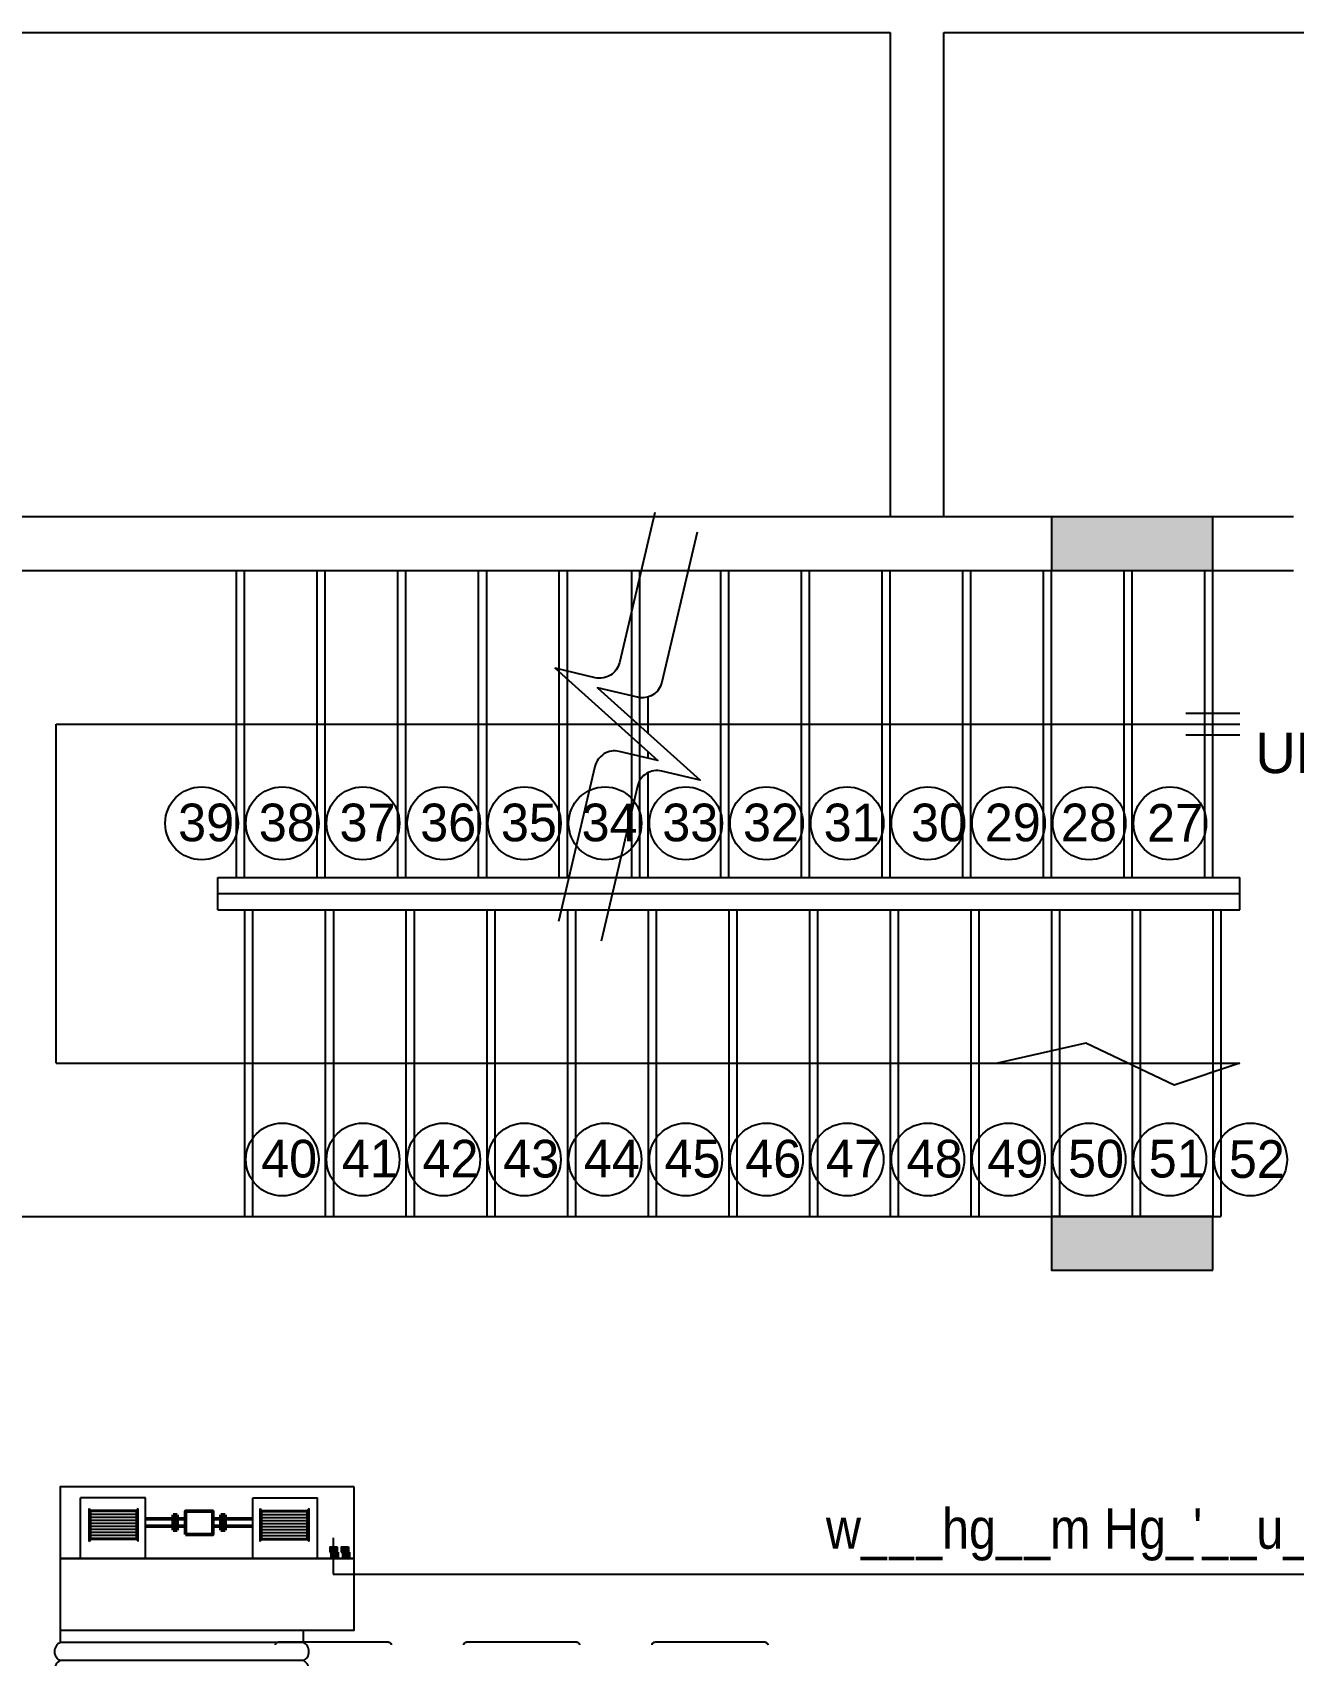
# Model space of a CAD drawing. Header units: metres. Extents: x -658 to -58, y -713 to -118.
# Drawn here: x -101.54 to -96.85, y -196.18 to -190.15 of the extents above; entities that cross this region are included whole.
import ezdxf

# ---------------------------------------------------------------- set-up
doc = ezdxf.new("R2010")
doc.units = ezdxf.units.M
doc.header["$LTSCALE"] = 100
doc.linetypes.add('251$0$HIDDEN', pattern=[0.375, 0.25, -0.125])
for name, color, linetype in [('DCUT', 7, 'Continuous'), ('DIM-in', 5, 'Continuous'), ('DUCT', 4, 'Continuous'), ('FAN-COIL', 7, 'Continuous'), ('plan', 8, 'Continuous'), ('REF-PIPE', 6, 'Continuous')]:
    doc.layers.add(name, color=color, linetype=linetype)
doc.layers.add('Wall', color=7, linetype='Continuous', lineweight=50)
doc.styles.add('Arial', font='arial.ttf', dxfattribs={"height": 0.2})
doc.styles.add('style12', font='xarab.shx')
doc.styles.add('XARAB', font='xarab.shx')

# ---------------------------------------------------------------- blocks, each defined once
blk = doc.blocks.new('Dinner_table_with_dinner_set_and_chairs_18111 - Dinner_table_with_dinner_set_and_chairs_18111-814789-الدور الاول')
for p, q in [((0.265, -0.2182), (0.675, -0.2182)), ((0.965, -0.2182), (1.375, -0.2182)), ((1.665, -0.2182), (2.075, -0.2182))]:
    blk.add_line(p, q)
at = {"flags": 128}
for points in [[(0.265, -0.2182), (0.2646, -0.2182), (0.2642, -0.2181), (0.2638, -0.2181), (0.2634, -0.2181), (0.263, -0.218), (0.2626, -0.2179), (0.2622, -0.2178), (0.2619, -0.2177), (0.2615, -0.2175), (0.2611, -0.2174), (0.2607, -0.2172), (0.2604, -0.2171), (0.26, -0.2169), (0.2597, -0.2167), (0.2594, -0.2164), (0.259, -0.2162), (0.2587, -0.216), (0.2584, -0.2157), (0.2581, -0.2154), (0.2578, -0.2151), (0.2576, -0.2149), (0.2573, -0.2146), (0.257, -0.2142), (0.2568, -0.2139), (0.2566, -0.2136), (0.2564, -0.2132), (0.2562, -0.2129), (0.256, -0.2125), (0.2558, -0.2122), (0.2557, -0.2118), (0.2555, -0.2114), (0.2554, -0.211), (0.2553, -0.2107), (0.2552, -0.2103), (0.2551, -0.2099), (0.2551, -0.2095), (0.255, -0.2091), (0.255, -0.2087), (0.255, -0.2083), (0.255, -0.2082)], [(0.685, -0.2082), (0.685, -0.2086), (0.685, -0.209), (0.6849, -0.2094), (0.6849, -0.2098), (0.6848, -0.2102), (0.6847, -0.2106), (0.6846, -0.2109), (0.6845, -0.2113), (0.6844, -0.2117), (0.6842, -0.2121), (0.684, -0.2124), (0.6839, -0.2128), (0.6837, -0.2131), (0.6835, -0.2135), (0.6833, -0.2138), (0.683, -0.2142), (0.6828, -0.2145), (0.6825, -0.2148), (0.6822, -0.2151), (0.682, -0.2154), (0.6817, -0.2156), (0.6814, -0.2159), (0.6811, -0.2161), (0.6807, -0.2164), (0.6804, -0.2166), (0.6801, -0.2168), (0.6797, -0.217), (0.6794, -0.2172), (0.679, -0.2173), (0.6786, -0.2175), (0.6782, -0.2176), (0.6779, -0.2178), (0.6775, -0.2179), (0.6771, -0.218), (0.6767, -0.218), (0.6763, -0.2181), (0.6759, -0.2181), (0.6755, -0.2182), (0.6751, -0.2182), (0.675, -0.2182)], [(0.965, -0.2182), (0.9646, -0.2182), (0.9642, -0.2181), (0.9638, -0.2181), (0.9634, -0.2181), (0.963, -0.218), (0.9626, -0.2179), (0.9622, -0.2178), (0.9619, -0.2177), (0.9615, -0.2175), (0.9611, -0.2174), (0.9607, -0.2172), (0.9604, -0.2171), (0.96, -0.2169), (0.9597, -0.2167), (0.9594, -0.2164), (0.959, -0.2162), (0.9587, -0.216), (0.9584, -0.2157), (0.9581, -0.2154), (0.9578, -0.2151), (0.9576, -0.2149), (0.9573, -0.2146), (0.957, -0.2142), (0.9568, -0.2139), (0.9566, -0.2136), (0.9564, -0.2132), (0.9562, -0.2129), (0.956, -0.2125), (0.9558, -0.2122), (0.9557, -0.2118), (0.9555, -0.2114), (0.9554, -0.211), (0.9553, -0.2107), (0.9552, -0.2103), (0.9551, -0.2099), (0.9551, -0.2095), (0.955, -0.2091), (0.955, -0.2087), (0.955, -0.2083), (0.955, -0.2082)], [(1.385, -0.2082), (1.385, -0.2086), (1.385, -0.209), (1.3849, -0.2094), (1.3849, -0.2098), (1.3848, -0.2102), (1.3847, -0.2106), (1.3846, -0.2109), (1.3845, -0.2113), (1.3844, -0.2117), (1.3842, -0.2121), (1.384, -0.2124), (1.3839, -0.2128), (1.3837, -0.2131), (1.3835, -0.2135), (1.3833, -0.2138), (1.383, -0.2142), (1.3828, -0.2145), (1.3825, -0.2148), (1.3822, -0.2151), (1.382, -0.2154), (1.3817, -0.2156), (1.3814, -0.2159), (1.3811, -0.2161), (1.3807, -0.2164), (1.3804, -0.2166), (1.3801, -0.2168), (1.3797, -0.217), (1.3794, -0.2172), (1.379, -0.2173), (1.3786, -0.2175), (1.3782, -0.2176), (1.3779, -0.2178), (1.3775, -0.2179), (1.3771, -0.218), (1.3767, -0.218), (1.3763, -0.2181), (1.3759, -0.2181), (1.3755, -0.2182), (1.3751, -0.2182), (1.375, -0.2182)], [(1.665, -0.2182), (1.6646, -0.2182), (1.6642, -0.2181), (1.6638, -0.2181), (1.6634, -0.2181), (1.663, -0.218), (1.6626, -0.2179), (1.6622, -0.2178), (1.6619, -0.2177), (1.6615, -0.2175), (1.6611, -0.2174), (1.6607, -0.2172), (1.6604, -0.2171), (1.66, -0.2169), (1.6597, -0.2167), (1.6594, -0.2164), (1.659, -0.2162), (1.6587, -0.216), (1.6584, -0.2157), (1.6581, -0.2154), (1.6578, -0.2151), (1.6576, -0.2149), (1.6573, -0.2146), (1.657, -0.2142), (1.6568, -0.2139), (1.6566, -0.2136), (1.6564, -0.2132), (1.6562, -0.2129), (1.656, -0.2125), (1.6558, -0.2122), (1.6557, -0.2118), (1.6555, -0.2114), (1.6554, -0.211), (1.6553, -0.2107), (1.6552, -0.2103), (1.6551, -0.2099), (1.6551, -0.2095), (1.655, -0.2091), (1.655, -0.2087), (1.655, -0.2083), (1.655, -0.2082)], [(2.085, -0.2082), (2.085, -0.2086), (2.085, -0.209), (2.0849, -0.2094), (2.0849, -0.2098), (2.0848, -0.2102), (2.0847, -0.2106), (2.0846, -0.2109), (2.0845, -0.2113), (2.0844, -0.2117), (2.0842, -0.2121), (2.084, -0.2124), (2.0839, -0.2128), (2.0837, -0.2131), (2.0835, -0.2135), (2.0833, -0.2138), (2.083, -0.2142), (2.0828, -0.2145), (2.0825, -0.2148), (2.0822, -0.2151), (2.082, -0.2154), (2.0817, -0.2156), (2.0814, -0.2159), (2.0811, -0.2161), (2.0807, -0.2164), (2.0804, -0.2166), (2.0801, -0.2168), (2.0797, -0.217), (2.0794, -0.2172), (2.079, -0.2173), (2.0786, -0.2175), (2.0782, -0.2176), (2.0779, -0.2178), (2.0775, -0.2179), (2.0771, -0.218), (2.0767, -0.218), (2.0763, -0.2181), (2.0759, -0.2181), (2.0755, -0.2182), (2.0751, -0.2182), (2.075, -0.2182)]]:
    blk.add_lwpolyline(points, dxfattribs=at)
blk = doc.blocks.new('RWEFRWEFRWE')
h = blk.add_hatch(color=256)
h.dxf.hatch_style = 1
h.paths.add_polyline_path([(-215.9055, -174.2532), (-215.9055, -174.0532), (-216.5055, -174.0532), (-216.5055, -174.2532)])
h = blk.add_hatch(color=256)
h.dxf.hatch_style = 1
h.paths.add_polyline_path([(-215.9055, -176.8532), (-215.9055, -176.6532), (-216.5055, -176.6532), (-216.5055, -176.8532)])
for points in [[(-215.9055, -174.2532), (-215.9055, -174.0532), (-216.5055, -174.0532), (-216.5055, -174.2532)], [(-215.9055, -176.8532), (-215.9055, -176.6532), (-216.5055, -176.6532), (-216.5055, -176.8532)]]:
    blk.add_lwpolyline(points, close=True)
blk = doc.blocks.new('TF4ETGFR4WETGF')
at = {"ltscale": 0.4}
for p, q in [((-219.5355, -175.3932), (-219.5355, -174.2532)), ((-219.5055, -175.3932), (-219.5055, -174.2532)), ((-219.2355, -175.3932), (-219.2355, -174.2532)), ((-219.2055, -175.3932), (-219.2055, -174.2532)), ((-218.9355, -175.3932), (-218.9355, -174.2532)), ((-218.9055, -175.3932), (-218.9055, -174.2532)), ((-218.6355, -175.3932), (-218.6355, -174.2532)), ((-218.6055, -175.3932), (-218.6055, -174.2532)), ((-218.3355, -175.3932), (-218.3355, -174.2532)), ((-218.3055, -175.3932), (-218.3055, -174.2532)), ((-218.0655, -175.3932), (-218.0655, -174.2532)), ((-217.7355, -175.3932), (-217.7355, -174.2532)), ((-219.5055, -175.5132), (-219.5055, -176.6532)), ((-219.4755, -175.5132), (-219.4755, -176.6532)), ((-219.2055, -175.5132), (-219.2055, -176.6532)), ((-219.1755, -175.5132), (-219.1755, -176.6532)), ((-218.9055, -175.5132), (-218.9055, -176.6532)), ((-218.8755, -175.5132), (-218.8755, -176.6532)), ((-218.6055, -175.5132), (-218.6055, -176.6532)), ((-218.5755, -175.5132), (-218.5755, -176.6532)), ((-218.3055, -175.5132), (-218.3055, -176.6532)), ((-218.2755, -175.5132), (-218.2755, -176.6532)), ((-218.0055, -175.5132), (-218.0055, -176.6532)), ((-217.9755, -175.5132), (-217.9755, -176.6532)), ((-217.7055, -175.5132), (-217.7055, -176.6532)), ((-217.6755, -175.5132), (-217.6755, -176.6532)), ((-217.4055, -175.5132), (-217.4055, -176.6532)), ((-217.3755, -175.5132), (-217.3755, -176.6532)), ((-217.1055, -175.5132), (-217.1055, -176.6532)), ((-217.0755, -175.5132), (-217.0755, -176.6532)), ((-216.8055, -175.5132), (-216.8055, -176.6532)), ((-216.7755, -175.5132), (-216.7755, -176.6532)), ((-216.5055, -175.5132), (-216.5055, -176.6532)), ((-216.4755, -175.5132), (-216.4755, -176.6532)), ((-216.2055, -175.5132), (-216.2055, -176.6532)), ((-216.1755, -175.5132), (-216.1755, -176.6532)), ((-215.9055, -175.5132), (-215.9055, -176.6532)), ((-215.8755, -175.5132), (-215.8755, -176.6532))]:
    blk.add_line(p, q, dxfattribs=at)
for p, q in [((-218.0355, -175.3932), (-218.0355, -174.2532)), ((-217.7055, -175.3932), (-217.7055, -174.2532)), ((-217.4055, -175.3932), (-217.4055, -174.2532)), ((-217.1055, -175.3932), (-217.1055, -174.2532)), ((-216.8055, -175.3932), (-216.8055, -174.2532)), ((-216.5055, -175.3932), (-216.5055, -174.2532)), ((-216.2055, -175.3932), (-216.2055, -174.2532)), ((-215.9055, -175.3932), (-215.9055, -174.2532)), ((-218.3055, -175.3932), (-215.8055, -175.3932)), ((-215.8055, -175.4532), (-215.8055, -175.3932)), ((-218.3139, -175.4532), (-215.8055, -175.4532))]:
    blk.add_line(p, q)
at = {"ltscale": 0.0004}
for p, q in [((-219.6055, -175.3932), (-218.2998, -175.3932)), ((-219.6055, -175.4532), (-219.6055, -175.3932)), ((-219.6055, -175.4532), (-218.3139, -175.4532)), ((-219.6055, -175.5132), (-219.6055, -175.4532)), ((-215.8055, -175.5132), (-215.8055, -175.4532)), ((-219.6055, -175.5132), (-215.8055, -175.5132))]:
    blk.add_line(p, q, dxfattribs=at)
blk = doc.blocks.new('A$Cb06f5615')
at = {"layer": 'plan'}
for p, q in [((-41.6028, 21.1095), (-28.9035, 21.1095)), ((-28.9035, 21.1095), (-28.9035, 19.3095)), ((-28.7035, 21.1095), (-11.1028, 21.1095)), ((-28.7035, 19.3095), (-28.7035, 21.1095)), ((-27.4035, 19.3095), (-33.5035, 19.3095)), ((-32.6035, 19.1095), (-27.4035, 19.1095)), ((-29.8035, 18.5052), (-29.8035, 18.64)), ((-27.8035, 18.5794), (-27.6035, 18.5794)), ((-32.0035, 17.2795), (-32.0035, 18.5395)), ((-32.0035, 18.5395), (-27.6035, 18.5395)), ((-29.8335, 18.4195), (-29.8335, 18.4633)), ((-27.8035, 18.4995), (-27.6035, 18.4995)), ((-29.8035, 18.4125), (-29.8035, 18.4364)), ((-29.8035, 17.9695), (-29.8035, 18.3589)), ((-32.0035, 17.2795), (-27.6035, 17.2795))]:
    blk.add_line(p, q, dxfattribs=at)
at = {"layer": 'plan', "ltscale": 0.4}
for p, q in [((-29.2335, 17.9695), (-29.2335, 19.1095)), ((-28.9335, 17.9695), (-28.9335, 19.1095)), ((-28.6335, 17.9695), (-28.6335, 19.1095)), ((-28.3335, 17.9695), (-28.3335, 19.1095)), ((-28.0335, 17.9695), (-28.0335, 19.1095)), ((-27.7335, 17.9695), (-27.7335, 19.1095)), ((-29.8335, 18.5322), (-29.8335, 18.6373)), ((-29.8335, 17.9695), (-29.8335, 18.3315)), ((-32.6035, 16.7095), (-27.6735, 16.7095))]:
    blk.add_line(p, q, dxfattribs=at)
at = {"layer": 'plan'}
for points in [[(-29.7787, 19.3258), (-29.9101, 18.7675, -0.414214), (-30.0002, 18.7117), (-30.1492, 18.7467), (-29.7675, 18.404), (-29.9106, 18.4377, 0.414214), (-30.0008, 18.3818), (-30.1362, 17.806)], [(-29.6209, 19.2529), (-29.7522, 18.6946, -0.414214), (-29.8424, 18.6388), (-29.9913, 18.6739), (-29.6096, 18.3312), (-29.7528, 18.3648, 0.414214), (-29.8429, 18.309), (-29.9784, 17.7332)]]:
    blk.add_lwpolyline(points, format="xyb", dxfattribs=at)
blk.add_lwpolyline([(-27.6035, 17.2795), (-27.847, 17.1978), (-28.1754, 17.3534), (-28.5038, 17.2795)], dxfattribs=at)
at = {"layer": 'plan', "ltscale": 0.03}
for centre in [(-31.4633, 18.1706), (-31.1633, 18.1706), (-30.8633, 18.1706), (-30.5633, 18.1706), (-30.2633, 18.1706), (-29.9633, 18.1706), (-29.6633, 18.1706), (-29.3633, 18.1706), (-29.0633, 18.1706), (-28.7633, 18.1706), (-28.4633, 18.1706), (-28.1633, 18.1706), (-27.8633, 18.1706), (-31.1633, 16.9213), (-30.8633, 16.9213), (-30.5633, 16.9213), (-30.2633, 16.9213), (-29.9633, 16.9213), (-29.6633, 16.9213), (-29.3633, 16.9213), (-29.0633, 16.9213), (-28.7633, 16.9213), (-28.4633, 16.9213), (-28.1633, 16.9213), (-27.8633, 16.9213), (-27.5633, 16.9213)]:
    blk.add_circle(centre, 0.1354, dxfattribs=at)
at = {"layer": 'plan'}
for name in ['RWEFRWEFRWE', 'TF4ETGFR4WETGF']:
    blk.add_blockref(name, (188.202, 193.3627), dxfattribs=at)
at = {"layer": 'plan', "rotation": 180}
blk.add_blockref('Dinner_table_with_dinner_set_and_chairs_18111 - Dinner_table_with_dinner_set_and_chairs_18111-814789-الدور الاول', (-29.1035, 14.9095), dxfattribs=at)
at = {"layer": 'plan', "style": 'XARAB'}
for s, p in [('39', (-31.5507, 18.1038)), ('38', (-31.2507, 18.1038)), ('37', (-30.9507, 18.1038)), ('36', (-30.6507, 18.1038)), ('35', (-30.3507, 18.1038)), ('34', (-30.0507, 18.1038)), ('33', (-29.7507, 18.1038)), ('32', (-29.4507, 18.1038)), ('31', (-29.1507, 18.1038)), ('30', (-28.826, 18.1038)), ('29', (-28.5517, 18.1038)), ('28', (-28.2685, 18.1038)), ('27', (-27.9483, 18.1022)), ('40', (-31.2421, 16.8545)), ('41', (-30.9421, 16.8545)), ('42', (-30.6421, 16.8545)), ('43', (-30.3421, 16.8545)), ('44', (-30.0421, 16.8545)), ('45', (-29.7421, 16.8545)), ('46', (-29.4421, 16.8545)), ('47', (-29.1421, 16.8545)), ('48', (-28.8421, 16.8545)), ('49', (-28.5421, 16.8545)), ('50', (-28.2421, 16.8545)), ('51', (-27.9421, 16.8545)), ('52', (-27.6441, 16.853))]:
    blk.add_text(s, height=0.14, dxfattribs=at).set_placement(p)
at = {"layer": 'plan', "style": 'style12', "width": 0.9}
blk.add_text("w___hg__m Hg_'__u____hL", height=0.15, dxfattribs=at).set_placement((-29.1422, 15.475))
at = {"layer": 'plan', "insert": (-27.5463, 18.5071), "char_height": 0.15, "width": 0.434395, "attachment_point": 1, "line_spacing_factor": 0.941778, "style": 'Arial'}
blk.add_mtext('UP', dxfattribs=at)
blk = doc.blocks.new('CCD32')
at = {"layer": 'DCUT', "color": 220, "linetype": '251$0$HIDDEN', "lineweight": -2}
blk.add_line((-0.6231, -0.5404), (-0.6231, -0.5799), dxfattribs=at)
at = {"layer": 'DCUT'}
for points in [[(-0.71, -0.79), (0.5, -0.79), (0.5, -0.2), (-0.71, -0.2)], [(-0.71, -0.495), (0.5, -0.495), (0.5, -0.2), (-0.71, -0.2)]]:
    blk.add_lwpolyline(points, close=True, dxfattribs=at)
at = {"layer": 'DIM-in', "color": 0}
blk.add_line((0.5, -0.495), (-0.71, -0.495), dxfattribs=at)
at = {"layer": 'DUCT'}
for p, q in [((-0.5, 0), (0.5, 0)), ((-0.5, -0.075), (0.5, -0.075)), ((-0.5, -0.2), (-0.5, -0.15)), ((-0.5, -0.15), (0.5, -0.15)), ((0.5, -0.2), (0.5, -0.15)), ((-0.6916, -0.5168), (-0.6916, -0.495)), ((-0.6647, -0.5168), (-0.6916, -0.5168)), ((-0.6916, -0.5212), (-0.6916, -0.5168)), ((-0.66, -0.5212), (-0.6916, -0.5212)), ((-0.6888, -0.5168), (-0.6888, -0.495)), ((-0.6884, -0.5168), (-0.6884, -0.495)), ((-0.6615, -0.5168), (-0.6884, -0.5168)), ((-0.6884, -0.5212), (-0.6884, -0.5168)), ((-0.6568, -0.5212), (-0.6884, -0.5212)), ((-0.6869, -0.543), (-0.6869, -0.5212)), ((-0.6856, -0.5168), (-0.6856, -0.495)), ((-0.6837, -0.543), (-0.6837, -0.5212)), ((-0.6833, -0.4994), (-0.6833, -0.5147)), ((-0.682, -0.5244), (-0.682, -0.5397)), ((-0.6801, -0.4994), (-0.6801, -0.5147)), ((-0.6788, -0.5244), (-0.6788, -0.5397)), ((-0.6758, -0.5404), (-0.6758, -0.5244)), ((-0.6757, -0.4964), (-0.6757, -0.5141)), ((-0.6726, -0.5404), (-0.6726, -0.5244)), ((-0.6725, -0.4964), (-0.6725, -0.5141)), ((-0.6709, -0.5149), (-0.6709, -0.4971)), ((-0.6677, -0.5149), (-0.6677, -0.4971)), ((-0.6671, -0.5246), (-0.6671, -0.5404)), ((-0.6647, -0.5168), (-0.6647, -0.495)), ((-0.6647, -0.5168), (-0.6647, -0.5212)), ((-0.6639, -0.5246), (-0.6639, -0.5404)), ((-0.6615, -0.5168), (-0.6615, -0.495)), ((-0.6615, -0.5168), (-0.6615, -0.5212)), ((-0.66, -0.543), (-0.66, -0.5212)), ((-0.6568, -0.543), (-0.6568, -0.5212)), ((-0.6443, -0.5168), (-0.6443, -0.495)), ((-0.6175, -0.5168), (-0.6443, -0.5168)), ((-0.6443, -0.5212), (-0.6443, -0.5168)), ((-0.6128, -0.5212), (-0.6443, -0.5212)), ((-0.6415, -0.5168), (-0.6415, -0.495)), ((-0.6411, -0.5168), (-0.6411, -0.495)), ((-0.6143, -0.5168), (-0.6411, -0.5168)), ((-0.6411, -0.5212), (-0.6411, -0.5168)), ((-0.6096, -0.5212), (-0.6411, -0.5212)), ((-0.6396, -0.543), (-0.6396, -0.5212)), ((-0.6383, -0.5168), (-0.6383, -0.495)), ((-0.6364, -0.543), (-0.6364, -0.5212)), ((-0.636, -0.4994), (-0.636, -0.5147)), ((-0.6347, -0.5244), (-0.6347, -0.5397)), ((-0.6328, -0.4994), (-0.6328, -0.5147)), ((-0.6315, -0.5244), (-0.6315, -0.5397)), ((-0.6285, -0.5404), (-0.6285, -0.5244)), ((-0.6284, -0.4964), (-0.6284, -0.5141)), ((-0.6253, -0.5404), (-0.6253, -0.5244)), ((-0.6252, -0.4964), (-0.6252, -0.5141)), ((-0.6237, -0.5149), (-0.6237, -0.4971)), ((-0.6205, -0.5149), (-0.6205, -0.4971)), ((-0.6199, -0.5246), (-0.6199, -0.5404)), ((-0.6175, -0.5168), (-0.6175, -0.495)), ((-0.6175, -0.5168), (-0.6175, -0.5212)), ((-0.6167, -0.5246), (-0.6167, -0.5404)), ((-0.6143, -0.5168), (-0.6143, -0.495)), ((-0.6143, -0.5168), (-0.6143, -0.5212)), ((-0.6128, -0.543), (-0.6128, -0.5212)), ((-0.6096, -0.543), (-0.6096, -0.5212)), ((-0.66, -0.543), (-0.6869, -0.543)), ((-0.6568, -0.543), (-0.6837, -0.543)), ((-0.6128, -0.543), (-0.6396, -0.543)), ((-0.6096, -0.543), (-0.6364, -0.543))]:
    blk.add_line(p, q, dxfattribs=at)
at = {"layer": 'DUCT', "color": 2, "linetype": 'ByBlock'}
for p, q in [((-0.525, -0.566), (-0.5173, -0.5736)), ((-0.525, -0.566), (-0.525, -0.701)), ((-0.3302, -0.5736), (-0.5173, -0.5736)), ((-0.3302, -0.5736), (-0.5173, -0.5736)), ((-0.5173, -0.5736), (-0.5173, -0.6933)), ((-0.3302, -0.5778), (-0.5173, -0.5778)), ((-0.3302, -0.5902), (-0.5173, -0.5902)), ((-0.3232, -0.5666), (-0.3302, -0.5736)), ((-0.3302, -0.5736), (-0.3302, -0.6933)), ((-0.3225, -0.566), (-0.3225, -0.701)), ((0.179, -0.566), (0.179, -0.701)), ((0.1796, -0.5666), (0.1867, -0.5736)), ((0.1867, -0.5736), (0.3738, -0.5736)), ((0.1867, -0.5736), (0.3738, -0.5736)), ((0.1867, -0.5736), (0.1867, -0.6933)), ((0.1867, -0.5778), (0.3738, -0.5778)), ((0.1867, -0.5902), (0.3738, -0.5902)), ((0.3815, -0.566), (0.3738, -0.5736)), ((0.3738, -0.5736), (0.3738, -0.6933)), ((0.3815, -0.566), (0.3815, -0.701)), ((-0.3302, -0.6026), (-0.5173, -0.6026)), ((-0.3302, -0.6026), (-0.5173, -0.6026)), ((-0.3302, -0.6026), (-0.5173, -0.6026)), ((-0.3302, -0.6149), (-0.5173, -0.6149)), ((-0.3302, -0.6149), (-0.5173, -0.6149)), ((-0.3302, -0.6273), (-0.5173, -0.6273)), ((-0.3302, -0.6397), (-0.5173, -0.6397)), ((-0.3302, -0.6521), (-0.5173, -0.6521)), ((-0.3302, -0.6644), (-0.5173, -0.6644)), ((0.1867, -0.6026), (0.3738, -0.6026)), ((0.1867, -0.6026), (0.3738, -0.6026)), ((0.1867, -0.6026), (0.3738, -0.6026)), ((0.1867, -0.6149), (0.3738, -0.6149)), ((0.1867, -0.6149), (0.3738, -0.6149)), ((0.1867, -0.6273), (0.3738, -0.6273)), ((0.1867, -0.6397), (0.3738, -0.6397)), ((0.1867, -0.6521), (0.3738, -0.6521)), ((0.1867, -0.6644), (0.3738, -0.6644)), ((-0.525, -0.701), (-0.5173, -0.6933)), ((-0.3302, -0.6768), (-0.5173, -0.6768)), ((-0.3302, -0.6892), (-0.5173, -0.6892)), ((-0.3302, -0.6933), (-0.5173, -0.6933)), ((-0.3225, -0.701), (-0.3302, -0.6933)), ((0.179, -0.701), (0.1867, -0.6933)), ((0.1867, -0.6768), (0.3738, -0.6768)), ((0.1867, -0.6892), (0.3738, -0.6892)), ((0.1867, -0.6933), (0.3738, -0.6933)), ((0.3815, -0.701), (0.3738, -0.6933))]:
    blk.add_line(p, q, dxfattribs=at)
at = {"layer": 'DUCT'}
for centre, start, end in [((-0.4825, -0.0375), 115.01689, 244.98311), ((0.4825, -0.0375), 295.01689, 64.98311), ((-0.4825, -0.1125), 115.01689, 244.98311), ((0.4825, -0.1125), 295.01689, 64.98311)]:
    blk.add_arc(centre, 0.0414, start, end, dxfattribs=at)
at = {"layer": 'FAN-COIL'}
for p, q in [((-0.5597, -0.495), (-0.5597, -0.745)), ((-0.293, -0.495), (-0.293, -0.745)), ((0.1495, -0.495), (0.1495, -0.745)), ((0.4162, -0.495), (0.4162, -0.745)), ((-0.293, -0.745), (-0.5597, -0.745)), ((0.1495, -0.745), (0.4162, -0.745))]:
    blk.add_line(p, q, dxfattribs=at)
at = {"layer": 'Wall', "color": 7}
for p, q in [((-0.293, -0.628), (-0.1788, -0.628)), ((-0.293, -0.658), (-0.1788, -0.658)), ((-0.1788, -0.6113), (-0.1616, -0.6113)), ((-0.1788, -0.658), (-0.1788, -0.6113)), ((-0.1788, -0.628), (-0.1788, -0.6748)), ((-0.1702, -0.6113), (-0.1702, -0.6748)), ((-0.1616, -0.658), (-0.1616, -0.6113)), ((-0.1278, -0.628), (-0.1616, -0.628)), ((-0.1616, -0.628), (-0.1616, -0.6748)), ((-0.1616, -0.628), (-0.1288, -0.628)), ((-0.1278, -0.658), (-0.1616, -0.658)), ((-0.1616, -0.658), (-0.1288, -0.658)), ((-0.1278, -0.6458), (-0.1278, -0.6158)), ((-0.0158, -0.628), (0.0181, -0.628)), ((-0.0158, -0.658), (0.0181, -0.658)), ((0.0181, -0.658), (0.0181, -0.6113)), ((0.0352, -0.6113), (0.0181, -0.6113)), ((0.0181, -0.628), (0.0181, -0.6748)), ((0.0267, -0.6113), (0.0267, -0.6748)), ((0.1495, -0.628), (0.0342, -0.628)), ((0.1495, -0.658), (0.0342, -0.658)), ((0.0352, -0.658), (0.0352, -0.6113)), ((0.0352, -0.628), (0.0352, -0.6748)), ((-0.1788, -0.6748), (-0.1616, -0.6748)), ((0.0352, -0.6748), (0.0181, -0.6748))]:
    blk.add_line(p, q, dxfattribs=at)
blk.add_lwpolyline([(-0.0158, -0.594), (-0.1278, -0.594), (-0.1278, -0.6904), (-0.0158, -0.6904)], close=True, dxfattribs=at)

msp = doc.modelspace()

# ---------------------------------------------------------------- linework, layer by layer
at = {"layer": 'REF-PIPE'}
for p, q in [((-100.4225, -195.7407), (-100.4225, -195.8751)), ((-100.4225, -195.8751), (-93.4021, -195.8751))]:
    msp.add_line(p, q, dxfattribs=at)

# ---------------------------------------------------------------- block references
at = {"layer": 'plan'}
msp.add_blockref('A$Cb06f5615', (-69.4477, -211.2557), dxfattribs=at)
at = {"layer": 'REF-PIPE', "lineweight": 9, "xscale": 0.9028173591575768, "yscale": 0.9028173591575768, "zscale": 0.9028173591575768, "rotation": 180}
msp.add_blockref('CCD32', (-100.985, -196.2643), dxfattribs=at)

doc.saveas('drawing.dxf')
